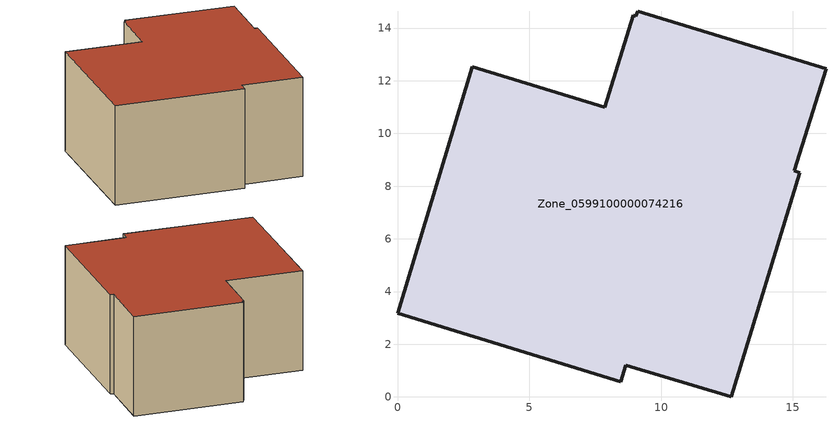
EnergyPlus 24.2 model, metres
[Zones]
Zone_0599100000074216
 floor ground (C_G): 15.06,8.58 15.27,8.51 12.67,0 8.67,1.21 8.48,0.58 0,3.18 2.83,12.54 7.87,11 8.94,14.48 9.04,14.45 9.11,14.64 16.26,12.46 z0
 wall outside (C_F): 2.83,12.54 0,3.18 8.48,0.58 8.67,1.21 12.67,0 15.27,8.51 15.06,8.58 16.26,12.46 9.11,14.64 9.04,14.45 8.94,14.48 7.87,11 2.83,12.54 z0:6.94
 roof outside (C_R): 9.04,14.45 8.94,14.48 7.87,11 2.83,12.54 0,3.18 8.48,0.58 8.67,1.21 12.67,0 15.27,8.51 15.06,8.58 16.26,12.46 9.11,14.64 z6.94
[BUILDING]
Pand.0599100000074216: North Axis=0; Terrain=City; Loads Convergence Tolerance Value=0.04; Temperature Convergence Tolerance Value=0.4; Solar Distribution=FullExterior; Maximum Number of Warmup Days=25; Minimum Number of Warmup Days=1
[Site:Location]
Rotterdam.The.Hague.AP_ZH_NLD Design_Conditions: Latitude=51.96; Longitude=4.45; Time Zone=1; Elevation=-4.5
[SITE:GROUNDTEMPERATURE:BUILDINGSURFACE]
18, 18, 18, 18, 18, 18, 18, 18, 18, 18, 18, 18
[MATERIAL] Thermal Absorptance=0.9; Solar Absorptance=0.7; Visible Absorptance=0.7
Name | Roughness | Thickness | Conductivity | Density | Specific Heat
G.D.1975-1991 | MediumSmooth | 0.15 | 0.288461 | 540 | 1210
F.D.1975-1991 | Rough | 0.3 | 0.230769 | 1920 | 840
R.D.1975-1991 | MediumRough | 0.2 | 0.153846 | 1500 | 1000
[CONSTRUCTION]
C_G: G.D.1975-1991
C_F: F.D.1975-1991
C_R: R.D.1975-1991
[ZONE]
Zone_0599100000074216: Type=1; Multiplier=1; Ceiling Height=Autocalculate; Volume=Autocalculate; Floor Area=autocalculate; Part of Total Floor Area=Yes
[ZONEINFILTRATION:DESIGNFLOWRATE]
Infil_Zone_0599100000074216: Zone or ZoneList or Space or SpaceList=Zone_0599100000074216; Schedule=AlwaysOn; Design Flow Rate Calculation Method=Flow/Area; Flow Rate per Floor Area=0.0042; Constant Term Coefficient=1; Temperature Term Coefficient=0; Velocity Term Coefficient=0; Velocity Squared Term Coefficient=0
[HVACTEMPLATE:ZONE:IDEALLOADSAIRSYSTEM]
Zone_0599100000074216: Maximum Heating Supply Air Temperature=50; Minimum Cooling Supply Air Temperature=13; Maximum Heating Supply Air Humidity Ratio=0.0156; Minimum Cooling Supply Air Humidity Ratio=0.0077; Heating Limit=NoLimit; Cooling Limit=NoLimit; Dehumidification Control Type=ConstantSensibleHeatRatio; Cooling Sensible Heat Ratio=0.7; Dehumidification Setpoint=60; Humidification Control Type=None; Humidification Setpoint=30; Outdoor Air Method=None; Outdoor Air Flow Rate per Person=0.00944; Outdoor Air Flow Rate per Zone Floor Area=0; Outdoor Air Flow Rate per Zone=0; Demand Controlled Ventilation Type=None; Outdoor Air Economizer Type=NoEconomizer; Heat Recovery Type=None; Sensible Heat Recovery Effectiveness=0.7; Latent Heat Recovery Effectiveness=0.65
[ZONECONTROL:THERMOSTAT]
ThermostatControl_Zone_0599100000074216: Zone or ZoneList=Zone_0599100000074216; Control Type Schedule=DualSetpointControlType; Control 1=Thermostat_Zone_0599100000074216; Temperature Difference Between Cutout And Setpoint=0
[THERMOSTATSETPOINT:DUALSETPOINT]
Thermostat_Zone_0599100000074216: Heating Setpoint Temperature Schedule=HeatingSetpoint_Zone_0599100000074216; Cooling Setpoint Temperature Schedule=CoolingSetpoint_Zone_0599100000074216
[SCHEDULE:COMPACT]
HeatingSetpoint_Zone_0599100000074216: Through: 12/31, For: AllDays, Until: 24:00, 21
CoolingSetpoint_Zone_0599100000074216: Through: 12/31, For: AllDays, Until: 24:00, 24
DualSetpointControlType: Through: 12/31, For: AllDays, Until: 24:00, 4
AlwaysOn: Through: 12/31, For: AllDays, Until: 24:00, 1
